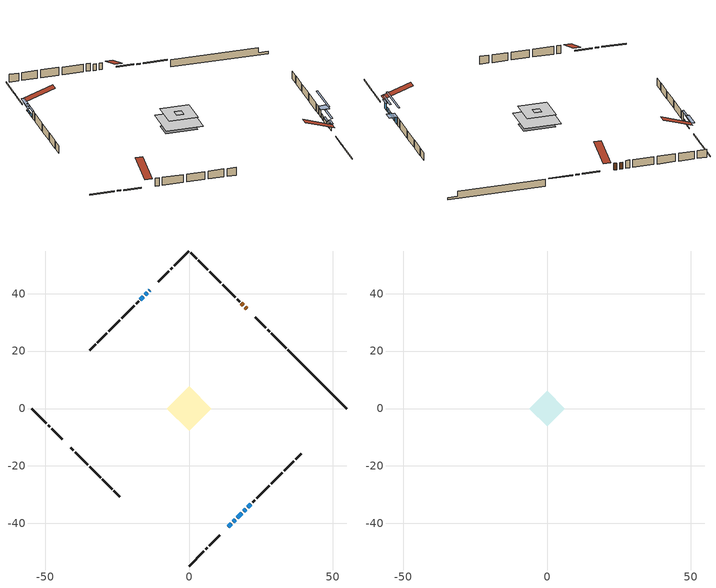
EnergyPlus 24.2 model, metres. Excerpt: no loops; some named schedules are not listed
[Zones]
conditioned space
 floor outside (Floor1 construction): -0.57,0 0,0.57 0.57,0 0,-0.57 z1.49
 floor outside (Floor2 construction): -3.6,0 0,3.6 3.6,0 0,-3.6 z1.49
 floor outside (Floor3 construction): -0.61,0 0,0.61 0.61,0 0,-0.61 z1.49
 floor adiabatic (AdiabaticFloorConstruction): -7.74,0 0,7.74 7.74,0 0,-7.74 z1.49
 floor foundation (Slab1 construction): -5.1,1.55 -1.55,5.1 5.1,-1.55 1.55,-5.1 z-0.72
 wall outside (RimJoist1 construction): 0,-54.86 5.09,-49.77 / -54.86,0 -49.77,-5.09 / 0,54.86 -5.09,49.77 / 33.81,21.05 28.72,26.14 z1.49:1.79
 wall outside (RimJoist2 construction): 5.75,-49.11 6.43,-48.43 / -49.11,-5.75 -48.43,-6.43 / -5.75,49.11 -6.43,48.43 / 28.07,26.79 27.38,27.48 z1.49:1.79
 wall outside (RimJoist3 construction): 7.09,-47.77 10.77,-44.09 / -47.77,-7.09 -44.09,-10.77 / -7.09,47.77 -10.77,44.09 / 26.72,28.14 23.05,31.82 z1.49:1.79
 wall outside (AdiabaticWallConstruction 1): 20.11,34.75 19.54,35.32 / 18.88,35.98 18.27,36.59 z1.49:3.52
 wall outside (AdiabaticWallConstruction): -13.7,41.16 -13.92,40.94 z1.49:1.82; -14.58,40.28 -15.22,39.64 / 16.76,-38.1 18.38,-36.48 / -15.88,38.98 -16.9,37.96 z1.49:2.41; 13.7,-41.16 14.67,-40.19 / 20.48,-34.38 21.49,-33.37 z1.49:3.4; 15.33,-39.53 16.1,-38.76 / 19.03,-35.83 19.82,-35.04 z1.49:2.94
 wall outside (Wall1 construction): 22.14,-32.72 22.94,-31.92 / -41.16,-13.7 -40.36,-14.5 / -17.56,37.3 -18.36,36.5 / 17.62,37.25 16.82,38.04 z1.49:3.93
 wall outside (Wall2 construction): 23.6,-31.26 28.01,-26.85 / -39.7,-15.16 -35.29,-19.57 / -19.02,35.85 -23.43,31.43 / 16.16,38.7 11.75,43.11 z1.49:3.93
 wall outside (Wall3 construction): 28.67,-26.19 32.51,-22.35 / -34.63,-20.23 -30.79,-24.07 / -24.08,30.78 -27.92,26.94 / 11.09,43.77 7.25,47.61 z1.49:3.93
 wall outside (Wall4 construction): 33.16,-21.7 36.48,-18.38 / -30.14,-24.73 -26.82,-28.04 / -28.58,26.28 -31.9,22.96 / 6.59,48.27 3.28,51.58 z1.49:3.93
 wall outside (Wall5 construction): 37.14,-17.72 39.1,-15.76 / -26.16,-28.7 -24.2,-30.66 / -32.55,22.31 -34.52,20.34 / 2.62,52.24 0.66,54.2 z1.49:3.93
 wall foundation (FoundationWall1 construction): 34.47,20.39,-0.72 34.47,20.39,1.49 52.82,2.04,1.49 52.82,2.04,-0.01 54.86,0,-0.01 54.86,0,-0.72
 window (WindowConstruction 5): -13.7,41.16 -13.92,40.94 z1.49:1.82
 window (WindowConstruction): -14.58,40.28 -15.22,39.64 z1.49:2.4
 window (WindowConstruction 1): 13.7,-41.16 14.67,-40.19 z1.49:3.4
 window (WindowConstruction 2): 15.33,-39.53 16.1,-38.76 z1.49:2.94
 window (WindowConstruction 3): 16.76,-38.1 18.38,-36.49 z1.49:2.4
 window (WindowConstruction 4): -15.88,38.98 -16.9,37.96 z1.49:2.4
 window (WindowConstruction 6): 19.03,-35.83 19.82,-35.04 z1.49:2.94
 window (WindowConstruction 7): 20.48,-34.38 21.49,-33.37 z1.49:3.4
 door (Door): 20.11,34.75 19.54,35.32 z1.49:3.52
 door (Door 1): 18.88,35.98 18.27,36.59 z1.49:3.52
 ceiling adiabatic (AdiabaticFloorConstruction): 0,-7.74 7.74,0 0,7.74 -7.74,0 z1.49
attic - vented
 floor to conditioned space (Floor4 construction Reversed): -1.54,0 0,1.54 1.54,0 0,-1.54 z3.93
 floor to conditioned space (Floor5 construction Reversed): -6.13,0 0,6.13 6.13,0 0,-6.13 z3.93
 roof outside (Roof1 construction): 13.05,-41.81,3.93 6.89,-35.66,6.83 5.27,-37.28,6.83 11.43,-43.43,3.93; -41.81,-13.05,3.93 -35.66,-6.89,6.83 -37.28,-5.27,6.83 -43.43,-11.43,3.93; -13.05,41.81,3.93 -6.89,35.66,6.83 -5.27,37.28,6.83 -11.43,43.43,3.93; 20.77,34.09,3.93 14.61,27.94,6.83 16.24,26.32,6.83 22.39,32.47,3.93
shading: -15.65,39.21 -11.98,42.88 -12.62,43.53 -16.29,39.86 z4.26; -16.3,38.56 -13.5,41.36 -14.15,42 -16.94,39.21 z3.93; 15.1,-39.76 13.27,-41.59 13.6,-41.91 15.43,-40.08 z4; 17.83,-37.03 13.6,-41.26 13.93,-41.58 18.15,-37.36 z5.38; 18.59,-36.27 16.55,-38.31 16.87,-38.64 18.91,-36.6 z2.7; -18.2,36.66 -14.59,40.27 -14.91,40.6 -18.52,36.99 z4.23; 23.27,-31.59 15.58,-39.28 15.91,-39.6 23.6,-31.91 z7.82; 21.92,-32.94 20.05,-34.81 21.78,-36.54 23.64,-34.67 z4
[Building]
Building 1: Terrain=Suburbs
[Site:Location]
Calgary Intl AP_AB: Latitude {deg}=51.11; Longitude {deg}=-114.02; Time Zone {hr}=-7; Elevation {m}=1084; Keep Site Location Information=Yes
[Site:GroundTemperature:Shallow]
0.326196, -1.55603, -1.70677, -0.813554, 2.7722, 6.34125, 9.43543, 11.3955, 11.562, 9.96783, 6.95256, 3.49299
[Site:WaterMainsTemperature]
Calculation Method=Schedule; Temperature Schedule=mains temperature schedule
[Material] Roughness=Rough; Thermal Absorptance=0.9
Name | Thickness {m} | Conductivity {W/m-K} | Density {kg/m3} | Specific Heat {J/kg-K} | Solar Absorptance | Visible Absorptance
asphalt or fiberglass shingles | 0.00635 | 0.162714 | 1121.4 | 1465.45 | 0.4 | 0.4
ceiling loosefill ins | 0.169333 | 0.0480833 | 16.02 | 1046.75 | 0.7 | 0.7
ceiling stud and cavity | 0.1397 | 0.160277 | 65.682 | 1177.47 | 0.7 | 0.7
ceiling stud and cavity 1 | 0.1397 | 0.140918 | 65.682 | 1177.47 | 0.7 | 0.7
concrete 4.0 in. | 0.1016 | 1.803125 | 2242.8 | 837.4 | 0.7 | 0.7
concrete 8.0 in. | 0.2032 | 1.803125 | 2242.8 | 837.4 | 0.7 | 0.7
door material | 0.04445 | 0.053851 | 512.64 | 1214.23 | 0.7 | 0.7
floor covering | 0.0127 | 0.0433444 | 54.468 | 1339.84 | 0.6 | 0.6
floor rigid ins | 0.103632 | 0.029427 | 32.04 | 1214.23 | 0.7 | 0.7
floor rigid ins 1; wall rigid ins 1 | 0.512978 | 0.029427 | 32.04 | 1214.23 | 0.7 | 0.7
floor stud and cavity | 0.1397 | 0.10704 | 92.3553 | 1139.71 | 0.7 | 0.7
floor stud and cavity 1 | 0.1397 | 0.0900338 | 92.3553 | 1139.71 | 0.7 | 0.7
floor stud and cavity 2 | 0.1397 | 0.118027 | 92.3553 | 1139.71 | 0.7 | 0.7
floor stud and cavity 3 | 0.1397 | 1.75129 | 37.0049 | 1207.88 | 0.7 | 0.7
furniture material conditioned space 1 | 0.1524 | 0.115458 | 640.8 | 1214.23 | 0.6 | 0.6
gypsum board | 0.0127 | 0.160291 | 801 | 837.4 | 0.6 | 0.6
osb sheathing 0.5 in. | 0.0127 | 0.115458 | 512.64 | 1214.23 | 0.7 | 0.7
osb sheathing 0.75 in. | 0.01905 | 0.115458 | 512.64 | 1214.23 | 0.7 | 0.7
osb sheathing 2.0 in. | 0.0508 | 0.115458 | 512.64 | 1214.23 | 0.7 | 0.7
rim joist rigid ins; wall rigid ins | 0.051816 | 0.029427 | 32.04 | 1214.23 | 0.7 | 0.7
rim joist stud and cavity | 0.0508 | 0.0367713 | 125.044 | 1163.47 | 0.6 | 0.6
rim joist stud and cavity 1 | 0.0508 | 0.042578 | 125.044 | 1163.47 | 0.6 | 0.6
rim joist stud and cavity 2 | 0.0508 | 0.0440741 | 125.044 | 1163.47 | 0.6 | 0.6
wall stud and cavity | 0.1397 | 0.227335 | 139.0536 | 1170.24 | 0.7 | 0.7
wall stud and cavity 1 | 0.1397 | 0.195417 | 139.0536 | 1170.24 | 0.7 | 0.7
wall stud and cavity 2 | 0.1397 | 0.178692 | 139.0536 | 1170.24 | 0.7 | 0.7
wall stud and cavity 3 | 0.1397 | 0.209339 | 139.0536 | 1170.24 | 0.7 | 0.7
wall stud and cavity 4 | 0.1397 | 0.305721 | 139.0536 | 1170.24 | 0.7 | 0.7
wall stud and cavity 5 | 0.0889 | 0.380278 | 52.3479 | 1209.89 | 0.7 | 0.7
wall stud and cavity 6 | 0.0889 | 0.391764 | 83.0341 | 1211.67 | 0.7 | 0.7
wood siding | 0.0254 | 0.102417 | 544.68 | 1172.36 | 0.4 | 0.4
wood siding 1; wood siding 2; wood siding 3 | 0.0254 | 0.102417 | 544.68 | 1172.36 | 0.7 | 0.7
[WindowMaterial:SimpleGlazingSystem]
Name | U-Factor {W/m2-K} | Solar Heat Gain Coefficient
WindowMaterial | 2.76916 | 0.64
WindowMaterial 1 | 2.830483 | 0.56
WindowMaterial 2 | 2.78563 | 0.57
WindowMaterial 3 | 2.77825 | 0.53
WindowMaterial 4 | 2.78222 | 0.56
WindowMaterial 5 | 2.680016 | 0.43
WindowMaterial 6 | 2.830483 | 0.57
[Construction]
AdiabaticFloorConstruction: floor stud and cavity 3, floor rigid ins 1, osb sheathing 0.75 in., floor covering
AdiabaticWallConstruction: wood siding 2, wall rigid ins 1, wall stud and cavity 5, gypsum board
AdiabaticWallConstruction 1: wood siding 3, wall rigid ins 1, wall stud and cavity 5, gypsum board
Door; Door 1: door material
Floor1 construction: floor stud and cavity, floor rigid ins, osb sheathing 0.75 in., floor covering
Floor2 construction: floor stud and cavity 1, floor rigid ins, osb sheathing 0.75 in., floor covering
Floor3 construction: floor stud and cavity 2, floor rigid ins, osb sheathing 0.75 in., floor covering
Floor4 construction Reversed: gypsum board, ceiling stud and cavity, ceiling loosefill ins
Floor5 construction Reversed: gypsum board, ceiling stud and cavity 1, ceiling loosefill ins
FoundationWall1 construction: concrete 8.0 in.
furniture construction conditioned space 1: furniture material conditioned space 1
PartitionWallConstruction: gypsum board, wall stud and cavity 6, gypsum board
RimJoist1 construction: wood siding 1, rim joist rigid ins, osb sheathing 2.0 in., rim joist stud and cavity
RimJoist2 construction: wood siding 1, rim joist rigid ins, osb sheathing 2.0 in., rim joist stud and cavity 1
RimJoist3 construction: wood siding 1, rim joist rigid ins, osb sheathing 2.0 in., rim joist stud and cavity 2
Roof1 construction: asphalt or fiberglass shingles
Slab1 construction: concrete 4.0 in.
Wall1 construction: wood siding, wall rigid ins, osb sheathing 0.5 in., wall stud and cavity, gypsum board
Wall2 construction: wood siding, wall rigid ins, osb sheathing 0.5 in., wall stud and cavity 1, gypsum board
Wall3 construction: wood siding, wall rigid ins, osb sheathing 0.5 in., wall stud and cavity 2, gypsum board
Wall4 construction: wood siding, wall rigid ins, osb sheathing 0.5 in., wall stud and cavity 3, gypsum board
Wall5 construction: wood siding, wall rigid ins, osb sheathing 0.5 in., wall stud and cavity 4, gypsum board
WindowConstruction: WindowMaterial
WindowConstruction 1: WindowMaterial 1
WindowConstruction 2; WindowConstruction 6: WindowMaterial 2
WindowConstruction 3: WindowMaterial 3
WindowConstruction 4: WindowMaterial 4
WindowConstruction 5: WindowMaterial 5
WindowConstruction 7: WindowMaterial 6
[Zone] Multiplier=1; Part of Total Floor Area=Yes
Name | Volume {m3}
attic - vented | 37.5781
conditioned space | 471.2
[Space]
Name | Zone | Volume {m3}
attic - vented 1 | attic - vented | 37.5781
conditioned space 1 | conditioned space | 471.2
[ZoneInfiltration:EffectiveLeakageArea]
infil attic - vented 1: Zone or Space=attic - vented 1; Schedule=Always On Discrete; Effective Air Leakage Area {cm2}=2736.34; Stack Coefficient=0.000201693; Wind Coefficient=9.59546e-06
[ZoneMixing]
whole house fan mix: Zone or Space=attic - vented; Schedule=Always On Continuous; Design Flow Rate Calculation Method=Flow/Zone; Design Flow Rate {m3/s}=0; Source Zone or Space=conditioned space
[SurfaceProperty:ExposedFoundationPerimeter]
Slab1: Exposed Perimeter Calculation Method=TotalExposedPerimeter; Total Exposed Perimeter {m}=28.835
[InternalMass] Zone or ZoneList=conditioned space; Space or SpaceList=conditioned space 1
Name | Construction | Surface Area {m2}
furniture mass conditioned space 1 | furniture construction conditioned space 1 | 77.6803
partition wall mass | PartitionWallConstruction | 194.201
[Lights]
interior lighting: Zone or ZoneList or Space or SpaceList=conditioned space 1; Schedule=interior lighting schedule; Design Level Calculation Method=LightingLevel; Lighting Level {W}=343.2; Return Air Fraction=0; Fraction Radiant=0.6; Fraction Visible=0.2; Fraction Replaceable=1
[People]
occupants: Zone or ZoneList or Space or SpaceList=conditioned space 1; Number of People Schedule=occupants schedule; Number of People Calculation Method=People; Number of People=3; Fraction Radiant=0.314171; Sensible Heat Fraction=0.56303; Activity Level Schedule=occupants activity schedule; Carbon Dioxide Generation Rate {m3/s-W}=0; Enable ASHRAE 55 Comfort Warnings=No; Mean Radiant Temperature Calculation Type=EnclosureAveraged
[ElectricEquipment] Zone or ZoneList or Space or SpaceList=conditioned space 1; Design Level Calculation Method=EquipmentLevel
Name | Schedule | Design Level {W} | Fraction Latent | Fraction Radiant | Fraction Lost
clothes dryer | clothes dryer schedule | 140.772 | 0.015 | 0.081 | 0.85
clothes washer | clothes washer schedule | 32.1985 | 0.03 | 0.162 | 0.7
cooking range | cooking range schedule | 215.147 | 0.08 | 0.432 | 0.2
dishwasher | dishwasher schedule | 66.8632 | 0.3 | 0.18 | 0.4
fridge | fridge schedule | 72.9452 | 0 | 0.6 | 0
mech vent bath fan 0 | mech vent bath fan 0 schedule | 50.2 | 0 | 0 | 1
mech vent bath fan 1 | mech vent bath fan 1 schedule | 50.2 | 0 | 0 | 1
mech vent house fan | mech vent house fan schedule | 0 | 0 | 0 | 1
mech vent house fan cfis | mech vent house fan cfis schedule | 0 | 0 | 0 | 0
mech vent range fan 0 | mech vent range fan 0 schedule | 57 | 0 | 0 | 1
misc plug loads | misc plug loads schedule | 494.7 | 0.045 | 0.513 | 0.1
whole house fan | Always On Discrete | 0 | 0 | 0 | 1
[OtherEquipment] Zone or ZoneList or Space or SpaceList=conditioned space 1; Design Level Calculation Method=EquipmentLevel
Name | Fuel Type | Schedule | Design Level {W} | Fraction Latent | Fraction Radiant | Fraction Lost
clothes dryer 1 | Electricity | clothes dryer schedule | 0 | 0.015 | 0.081 | 0.85
cooking range 1 | Electricity | cooking range schedule | 0 | 0.08 | 0.432 | 0.2
general water use latent | None | general water use schedule | 62.594 | 1 | 0 | 0
general water use sensible | None | general water use schedule | -61.6891 | 0 | 0.6 | 0
mech vent house fan latent load | None | Always On Discrete | 0 | 1 | 0 | 0
mech vent house fan sensible load | None | Always On Discrete | 0 | 0 | 0 | 0
water heater energy adjustment1 | NaturalGas | Always On Discrete | 0.01 | 0 | 0 | 1
[ZoneInfiltration:DesignFlowRate] Zone or ZoneList or Space or SpaceList=conditioned space 1; Schedule=Always On Discrete; Design Flow Rate Calculation Method=Flow/Zone; Design Flow Rate {m3/s}=0
infil flow; natural vent flow; whole house fan flow
[Foundation:Kiva]
Foundation Kiva 1: Initial Indoor Air Temperature {C}=18; Wall Height Above Grade {m}=1.49001; Wall Depth Below Slab {m}=0.2032
[Foundation:Kiva:Settings]
Soil Conductivity {W/m-K}=0.849921; Soil Density {kg/m3}=1842.3; Soil Specific Heat {J/kg-K}=418.7; Ground Solar Absorptivity=0.9; Ground Thermal Absorptivity=0.9; Ground Surface Roughness {m}=0.03; Far-Field Width {m}=40; Deep-Ground Boundary Condition=ZeroFlux; Deep-Ground Depth {m}=40; Minimum Cell Dimension {m}=0.2; Maximum Cell Growth Coefficient=3; Simulation Timestep=Timestep
[Exterior:Lights]
exterior lighting: Schedule=exterior lighting schedule; Design Level {W}=75.6
[Schedule:Constant]
Name | Hourly Value
Always On Continuous; mech vent house fan schedule; mech vent house fan cfis schedule; Always On Discrete | 1
occupants activity schedule | 117.228
fridge schedule | 0
[Schedule:Week:Daily]
interior lighting schedule Week Rule - Jan1-Jan27: interior lighting schedule day, interior lighting schedule day, interior lighting schedule day, interior lighting schedule day, interior lighting schedule day, interior lighting schedule day, interior lighting schedule day, interior lighting schedule default day, interior lighting schedule default day, interior lighting schedule default day, interior lighting schedule default day, interior lighting schedule default day
interior lighting schedule Week Rule - Jan28-Feb3: interior lighting schedule day, interior lighting schedule day, interior lighting schedule day, interior lighting schedule day, interior lighting schedule day 1, interior lighting schedule day 1, interior lighting schedule day 1, interior lighting schedule default day, interior lighting schedule default day, interior lighting schedule default day, interior lighting schedule default day, interior lighting schedule default day
interior lighting schedule Week Rule - Feb4-Feb24: interior lighting schedule day 1, interior lighting schedule day 1, interior lighting schedule day 1, interior lighting schedule day 1, interior lighting schedule day 1, interior lighting schedule day 1, interior lighting schedule day 1, interior lighting schedule default day, interior lighting schedule default day, interior lighting schedule default day, interior lighting schedule default day, interior lighting schedule default day
interior lighting schedule Week Rule - Feb25-Mar3: interior lighting schedule day 1, interior lighting schedule day 1, interior lighting schedule day 1, interior lighting schedule day 1, interior lighting schedule day 2, interior lighting schedule day 2, interior lighting schedule day 2, interior lighting schedule default day, interior lighting schedule default day, interior lighting schedule default day, interior lighting schedule default day, interior lighting schedule default day
interior lighting schedule Week Rule - Mar4-Mar31: interior lighting schedule day 2, interior lighting schedule day 2, interior lighting schedule day 2, interior lighting schedule day 2, interior lighting schedule day 2, interior lighting schedule day 2, interior lighting schedule day 2, interior lighting schedule default day, interior lighting schedule default day, interior lighting schedule default day, interior lighting schedule default day, interior lighting schedule default day
interior lighting schedule Week Rule - Apr1-Apr28: interior lighting schedule day 3, interior lighting schedule day 3, interior lighting schedule day 3, interior lighting schedule day 3, interior lighting schedule day 3, interior lighting schedule day 3, interior lighting schedule day 3, interior lighting schedule default day, interior lighting schedule default day, interior lighting schedule default day, interior lighting schedule default day, interior lighting schedule default day
interior lighting schedule Week Rule - Apr29-May5: interior lighting schedule day 3, interior lighting schedule day 3, interior lighting schedule day 4, interior lighting schedule day 4, interior lighting schedule day 4, interior lighting schedule day 4, interior lighting schedule day 4, interior lighting schedule default day, interior lighting schedule default day, interior lighting schedule default day, interior lighting schedule default day, interior lighting schedule default day
interior lighting schedule Week Rule - May6-May26: interior lighting schedule day 4, interior lighting schedule day 4, interior lighting schedule day 4, interior lighting schedule day 4, interior lighting schedule day 4, interior lighting schedule day 4, interior lighting schedule day 4, interior lighting schedule default day, interior lighting schedule default day, interior lighting schedule default day, interior lighting schedule default day, interior lighting schedule default day
interior lighting schedule Week Rule - May27-Jun2: interior lighting schedule day 4, interior lighting schedule day 4, interior lighting schedule day 4, interior lighting schedule day 4, interior lighting schedule day 4, interior lighting schedule day 5, interior lighting schedule day 5, interior lighting schedule default day, interior lighting schedule default day, interior lighting schedule default day, interior lighting schedule default day, interior lighting schedule default day
interior lighting schedule Week Rule - Jun3-Jun30: interior lighting schedule day 5, interior lighting schedule day 5, interior lighting schedule day 5, interior lighting schedule day 5, interior lighting schedule day 5, interior lighting schedule day 5, interior lighting schedule day 5, interior lighting schedule default day, interior lighting schedule default day, interior lighting schedule default day, interior lighting schedule default day, interior lighting schedule default day
interior lighting schedule Week Rule - Jul1-Jul28: interior lighting schedule day 6, interior lighting schedule day 6, interior lighting schedule day 6, interior lighting schedule day 6, interior lighting schedule day 6, interior lighting schedule day 6, interior lighting schedule day 6, interior lighting schedule default day, interior lighting schedule default day, interior lighting schedule default day, interior lighting schedule default day, interior lighting schedule default day
interior lighting schedule Week Rule - Jul29-Aug4: interior lighting schedule day 6, interior lighting schedule day 6, interior lighting schedule day 6, interior lighting schedule day 7, interior lighting schedule day 7, interior lighting schedule day 7, interior lighting schedule day 7, interior lighting schedule default day, interior lighting schedule default day, interior lighting schedule default day, interior lighting schedule default day, interior lighting schedule default day
interior lighting schedule Week Rule - Aug5-Aug25: interior lighting schedule day 7, interior lighting schedule day 7, interior lighting schedule day 7, interior lighting schedule day 7, interior lighting schedule day 7, interior lighting schedule day 7, interior lighting schedule day 7, interior lighting schedule default day, interior lighting schedule default day, interior lighting schedule default day, interior lighting schedule default day, interior lighting schedule default day
interior lighting schedule Week Rule - Aug26-Sep1: interior lighting schedule day 7, interior lighting schedule day 7, interior lighting schedule day 7, interior lighting schedule day 7, interior lighting schedule day 7, interior lighting schedule day 7, interior lighting schedule day 8, interior lighting schedule default day, interior lighting schedule default day, interior lighting schedule default day, interior lighting schedule default day, interior lighting schedule default day
interior lighting schedule Week Rule - Sep2-Sep29: interior lighting schedule day 8, interior lighting schedule day 8, interior lighting schedule day 8, interior lighting schedule day 8, interior lighting schedule day 8, interior lighting schedule day 8, interior lighting schedule day 8, interior lighting schedule default day, interior lighting schedule default day, interior lighting schedule default day, interior lighting schedule default day, interior lighting schedule default day
interior lighting schedule Week Rule - Sep30-Oct6: interior lighting schedule day 8, interior lighting schedule day 9, interior lighting schedule day 9, interior lighting schedule day 9, interior lighting schedule day 9, interior lighting schedule day 9, interior lighting schedule day 9, interior lighting schedule default day, interior lighting schedule default day, interior lighting schedule default day, interior lighting schedule default day, interior lighting schedule default day
interior lighting schedule Week Rule - Oct7-Oct27: interior lighting schedule day 9, interior lighting schedule day 9, interior lighting schedule day 9, interior lighting schedule day 9, interior lighting schedule day 9, interior lighting schedule day 9, interior lighting schedule day 9, interior lighting schedule default day, interior lighting schedule default day, interior lighting schedule default day, interior lighting schedule default day, interior lighting schedule default day
interior lighting schedule Week Rule - Oct28-Nov3: interior lighting schedule day 9, interior lighting schedule day 9, interior lighting schedule day 9, interior lighting schedule day 9, interior lighting schedule day 10, interior lighting schedule day 10, interior lighting schedule day 10, interior lighting schedule default day, interior lighting schedule default day, interior lighting schedule default day, interior lighting schedule default day, interior lighting schedule default day
interior lighting schedule Week Rule - Nov4-Nov24: interior lighting schedule day 10, interior lighting schedule day 10, interior lighting schedule day 10, interior lighting schedule day 10, interior lighting schedule day 10, interior lighting schedule day 10, interior lighting schedule day 10, interior lighting schedule default day, interior lighting schedule default day, interior lighting schedule default day, interior lighting schedule default day, interior lighting schedule default day
interior lighting schedule Week Rule - Nov25-Dec1: interior lighting schedule day 10, interior lighting schedule day 10, interior lighting schedule day 10, interior lighting schedule day 10, interior lighting schedule day 10, interior lighting schedule day 10, interior lighting schedule day 11, interior lighting schedule default day, interior lighting schedule default day, interior lighting schedule default day, interior lighting schedule default day, interior lighting schedule default day
interior lighting schedule Week Rule - Dec2-Dec31: interior lighting schedule day 11, interior lighting schedule day 11, interior lighting schedule day 11, interior lighting schedule day 11, interior lighting schedule day 11, interior lighting schedule day 11, interior lighting schedule day 11, interior lighting schedule default day, interior lighting schedule default day, interior lighting schedule default day, interior lighting schedule default day, interior lighting schedule default day
occupants schedule Week Rule - Jan1-Dec31: occupants schedule day, occupants schedule day, occupants schedule day, occupants schedule day, occupants schedule day, occupants schedule day, occupants schedule day, occupants schedule default day, occupants schedule default day, occupants schedule default day, occupants schedule default day, occupants schedule default day
clothes dryer schedule Week Rule - Jan1-Dec31: clothes dryer schedule day, clothes dryer schedule day, clothes dryer schedule day, clothes dryer schedule day, clothes dryer schedule day, clothes dryer schedule day, clothes dryer schedule day, clothes dryer schedule default day, clothes dryer schedule default day, clothes dryer schedule default day, clothes dryer schedule default day, clothes dryer schedule default day
clothes washer schedule Week Rule - Jan1-Dec31: clothes washer schedule day, clothes washer schedule day, clothes washer schedule day, clothes washer schedule day, clothes washer schedule day, clothes washer schedule day, clothes washer schedule day, clothes washer schedule default day, clothes washer schedule default day, clothes washer schedule default day, clothes washer schedule default day, clothes washer schedule default day
cooking range schedule Week Rule - Jan1-Dec31: cooking range schedule day, cooking range schedule day, cooking range schedule day, cooking range schedule day, cooking range schedule day, cooking range schedule day, cooking range schedule day, cooking range schedule default day, cooking range schedule default day, cooking range schedule default day, cooking range schedule default day, cooking range schedule default day
dishwasher schedule Week Rule - Jan1-Dec31: dishwasher schedule day, dishwasher schedule day, dishwasher schedule day, dishwasher schedule day, dishwasher schedule day, dishwasher schedule day, dishwasher schedule day, dishwasher schedule default day, dishwasher schedule default day, dishwasher schedule default day, dishwasher schedule default day, dishwasher schedule default day
mech vent bath fan 0 schedule Week Rule - Jan1-Dec31: mech vent bath fan 0 schedule day, mech vent bath fan 0 schedule day, mech vent bath fan 0 schedule day, mech vent bath fan 0 schedule day, mech vent bath fan 0 schedule day, mech vent bath fan 0 schedule day, mech vent bath fan 0 schedule day, mech vent bath fan 0 schedule default day, mech vent bath fan 0 schedule default day, mech vent bath fan 0 schedule default day, mech vent bath fan 0 schedule default day, mech vent bath fan 0 schedule default day
mech vent bath fan 1 schedule Week Rule - Jan1-Dec31: mech vent bath fan 1 schedule day, mech vent bath fan 1 schedule day, mech vent bath fan 1 schedule day, mech vent bath fan 1 schedule day, mech vent bath fan 1 schedule day, mech vent bath fan 1 schedule day, mech vent bath fan 1 schedule day, mech vent bath fan 1 schedule default day, mech vent bath fan 1 schedule default day, mech vent bath fan 1 schedule default day, mech vent bath fan 1 schedule default day, mech vent bath fan 1 schedule default day
mech vent range fan 0 schedule Week Rule - Jan1-Dec31: mech vent range fan 0 schedule day, mech vent range fan 0 schedule day, mech vent range fan 0 schedule day, mech vent range fan 0 schedule day, mech vent range fan 0 schedule day, mech vent range fan 0 schedule day, mech vent range fan 0 schedule day, mech vent range fan 0 schedule default day, mech vent range fan 0 schedule default day, mech vent range fan 0 schedule default day, mech vent range fan 0 schedule default day, mech vent range fan 0 schedule default day
misc plug loads schedule Week Rule - Jan1-Dec31: misc plug loads schedule day, misc plug loads schedule day, misc plug loads schedule day, misc plug loads schedule day, misc plug loads schedule day, misc plug loads schedule day, misc plug loads schedule day, misc plug loads schedule default day, misc plug loads schedule default day, misc plug loads schedule default day, misc plug loads schedule default day, misc plug loads schedule default day
general water use schedule Week Rule - Jan1-Dec31: general water use schedule day, general water use schedule day, general water use schedule day, general water use schedule day, general water use schedule day, general water use schedule day, general water use schedule day, general water use schedule default day, general water use schedule default day, general water use schedule default day, general water use schedule default day, general water use schedule default day
exterior lighting schedule Week Rule - Jan1-Jan27: exterior lighting schedule day, exterior lighting schedule day, exterior lighting schedule day, exterior lighting schedule day, exterior lighting schedule day, exterior lighting schedule day, exterior lighting schedule day, exterior lighting schedule default day, exterior lighting schedule default day, exterior lighting schedule default day, exterior lighting schedule default day, exterior lighting schedule default day
exterior lighting schedule Week Rule - Jan28-Feb3: exterior lighting schedule day, exterior lighting schedule day, exterior lighting schedule day, exterior lighting schedule day, exterior lighting schedule day 1, exterior lighting schedule day 1, exterior lighting schedule day 1, exterior lighting schedule default day, exterior lighting schedule default day, exterior lighting schedule default day, exterior lighting schedule default day, exterior lighting schedule default day
exterior lighting schedule Week Rule - Feb4-Feb24: exterior lighting schedule day 1, exterior lighting schedule day 1, exterior lighting schedule day 1, exterior lighting schedule day 1, exterior lighting schedule day 1, exterior lighting schedule day 1, exterior lighting schedule day 1, exterior lighting schedule default day, exterior lighting schedule default day, exterior lighting schedule default day, exterior lighting schedule default day, exterior lighting schedule default day
exterior lighting schedule Week Rule - Feb25-Mar3: exterior lighting schedule day 1, exterior lighting schedule day 1, exterior lighting schedule day 1, exterior lighting schedule day 1, exterior lighting schedule day 2, exterior lighting schedule day 2, exterior lighting schedule day 2, exterior lighting schedule default day, exterior lighting schedule default day, exterior lighting schedule default day, exterior lighting schedule default day, exterior lighting schedule default day
exterior lighting schedule Week Rule - Mar4-Mar31: exterior lighting schedule day 2, exterior lighting schedule day 2, exterior lighting schedule day 2, exterior lighting schedule day 2, exterior lighting schedule day 2, exterior lighting schedule day 2, exterior lighting schedule day 2, exterior lighting schedule default day, exterior lighting schedule default day, exterior lighting schedule default day, exterior lighting schedule default day, exterior lighting schedule default day
exterior lighting schedule Week Rule - Apr1-Apr28: exterior lighting schedule day 3, exterior lighting schedule day 3, exterior lighting schedule day 3, exterior lighting schedule day 3, exterior lighting schedule day 3, exterior lighting schedule day 3, exterior lighting schedule day 3, exterior lighting schedule default day, exterior lighting schedule default day, exterior lighting schedule default day, exterior lighting schedule default day, exterior lighting schedule default day
exterior lighting schedule Week Rule - Apr29-May5: exterior lighting schedule day 3, exterior lighting schedule day 3, exterior lighting schedule day 4, exterior lighting schedule day 4, exterior lighting schedule day 4, exterior lighting schedule day 4, exterior lighting schedule day 4, exterior lighting schedule default day, exterior lighting schedule default day, exterior lighting schedule default day, exterior lighting schedule default day, exterior lighting schedule default day
exterior lighting schedule Week Rule - May6-May26: exterior lighting schedule day 4, exterior lighting schedule day 4, exterior lighting schedule day 4, exterior lighting schedule day 4, exterior lighting schedule day 4, exterior lighting schedule day 4, exterior lighting schedule day 4, exterior lighting schedule default day, exterior lighting schedule default day, exterior lighting schedule default day, exterior lighting schedule default day, exterior lighting schedule default day
exterior lighting schedule Week Rule - May27-Jun2: exterior lighting schedule day 4, exterior lighting schedule day 4, exterior lighting schedule day 4, exterior lighting schedule day 4, exterior lighting schedule day 4, exterior lighting schedule day 5, exterior lighting schedule day 5, exterior lighting schedule default day, exterior lighting schedule default day, exterior lighting schedule default day, exterior lighting schedule default day, exterior lighting schedule default day
exterior lighting schedule Week Rule - Jun3-Jun30: exterior lighting schedule day 5, exterior lighting schedule day 5, exterior lighting schedule day 5, exterior lighting schedule day 5, exterior lighting schedule day 5, exterior lighting schedule day 5, exterior lighting schedule day 5, exterior lighting schedule default day, exterior lighting schedule default day, exterior lighting schedule default day, exterior lighting schedule default day, exterior lighting schedule default day
exterior lighting schedule Week Rule - Jul1-Jul28: exterior lighting schedule day 6, exterior lighting schedule day 6, exterior lighting schedule day 6, exterior lighting schedule day 6, exterior lighting schedule day 6, exterior lighting schedule day 6, exterior lighting schedule day 6, exterior lighting schedule default day, exterior lighting schedule default day, exterior lighting schedule default day, exterior lighting schedule default day, exterior lighting schedule default day
exterior lighting schedule Week Rule - Jul29-Aug4: exterior lighting schedule day 6, exterior lighting schedule day 6, exterior lighting schedule day 6, exterior lighting schedule day 7, exterior lighting schedule day 7, exterior lighting schedule day 7, exterior lighting schedule day 7, exterior lighting schedule default day, exterior lighting schedule default day, exterior lighting schedule default day, exterior lighting schedule default day, exterior lighting schedule default day
exterior lighting schedule Week Rule - Aug5-Aug25: exterior lighting schedule day 7, exterior lighting schedule day 7, exterior lighting schedule day 7, exterior lighting schedule day 7, exterior lighting schedule day 7, exterior lighting schedule day 7, exterior lighting schedule day 7, exterior lighting schedule default day, exterior lighting schedule default day, exterior lighting schedule default day, exterior lighting schedule default day, exterior lighting schedule default day
[Schedule:Year]
interior lighting schedule: interior lighting schedule Week Rule - Jan1-Jan27, 1, 1, 1, 27, interior lighting schedule Week Rule - Jan28-Feb3, 1, 28, 2, 3, interior lighting schedule Week Rule - Feb4-Feb24, 2, 4, 2, 24, interior lighting schedule Week Rule - Feb25-Mar3, 2, 25, 3, 3, interior lighting schedule Week Rule - Mar4-Mar31, 3, 4, 3, 31, interior lighting schedule Week Rule - Apr1-Apr28, 4, 1, 4, 28, interior lighting schedule Week Rule - Apr29-May5, 4, 29, 5, 5, interior lighting schedule Week Rule - May6-May26, 5, 6, 5, 26, interior lighting schedule Week Rule - May27-Jun2, 5, 27, 6, 2, interior lighting schedule Week Rule - Jun3-Jun30, 6, 3, 6, 30, interior lighting schedule Week Rule - Jul1-Jul28, 7, 1, 7, 28, interior lighting schedule Week Rule - Jul29-Aug4, 7, 29, 8, 4, interior lighting schedule Week Rule - Aug5-Aug25, 8, 5, 8, 25, interior lighting schedule Week Rule - Aug26-Sep1, 8, 26, 9, 1, interior lighting schedule Week Rule - Sep2-Sep29, 9, 2, 9, 29, interior lighting schedule Week Rule - Sep30-Oct6, 9, 30, 10, 6, interior lighting schedule Week Rule - Oct7-Oct27, 10, 7, 10, 27, interior lighting schedule Week Rule - Oct28-Nov3, 10, 28, 11, 3, interior lighting schedule Week Rule - Nov4-Nov24, 11, 4, 11, 24, interior lighting schedule Week Rule - Nov25-Dec1, 11, 25, 12, 1, interior lighting schedule Week Rule - Dec2-Dec31, 12, 2, 12, 31
occupants schedule: occupants schedule Week Rule - Jan1-Dec31, 1, 1, 12, 31
clothes dryer schedule: clothes dryer schedule Week Rule - Jan1-Dec31, 1, 1, 12, 31
clothes washer schedule: clothes washer schedule Week Rule - Jan1-Dec31, 1, 1, 12, 31
cooking range schedule: cooking range schedule Week Rule - Jan1-Dec31, 1, 1, 12, 31
dishwasher schedule: dishwasher schedule Week Rule - Jan1-Dec31, 1, 1, 12, 31
mech vent bath fan 0 schedule: mech vent bath fan 0 schedule Week Rule - Jan1-Dec31, 1, 1, 12, 31
mech vent bath fan 1 schedule: mech vent bath fan 1 schedule Week Rule - Jan1-Dec31, 1, 1, 12, 31
mech vent range fan 0 schedule: mech vent range fan 0 schedule Week Rule - Jan1-Dec31, 1, 1, 12, 31
misc plug loads schedule: misc plug loads schedule Week Rule - Jan1-Dec31, 1, 1, 12, 31
general water use schedule: general water use schedule Week Rule - Jan1-Dec31, 1, 1, 12, 31
exterior lighting schedule: exterior lighting schedule Week Rule - Jan1-Jan27, 1, 1, 1, 27, exterior lighting schedule Week Rule - Jan28-Feb3, 1, 28, 2, 3, exterior lighting schedule Week Rule - Feb4-Feb24, 2, 4, 2, 24, exterior lighting schedule Week Rule - Feb25-Mar3, 2, 25, 3, 3, exterior lighting schedule Week Rule - Mar4-Mar31, 3, 4, 3, 31, exterior lighting schedule Week Rule - Apr1-Apr28, 4, 1, 4, 28, exterior lighting schedule Week Rule - Apr29-May5, 4, 29, 5, 5, exterior lighting schedule Week Rule - May6-May26, 5, 6, 5, 26, exterior lighting schedule Week Rule - May27-Jun2, 5, 27, 6, 2, exterior lighting schedule Week Rule - Jun3-Jun30, 6, 3, 6, 30, exterior lighting schedule Week Rule - Jul1-Jul28, 7, 1, 7, 28, exterior lighting schedule Week Rule - Jul29-Aug4, 7, 29, 8, 4, exterior lighting schedule Week Rule - Aug5-Aug25, 8, 5, 8, 25, exterior lighting schedule Week Rule - Aug26-Sep1, 8, 26, 9, 1, exterior lighting schedule Week Rule - Sep2-Sep29, 9, 2, 9, 29, exterior lighting schedule Week Rule - Sep30-Oct6, 9, 30, 10, 6, exterior lighting schedule Week Rule - Oct7-Oct27, 10, 7, 10, 27, exterior lighting schedule Week Rule - Oct28-Nov3, 10, 28, 11, 3, exterior lighting schedule Week Rule - Nov4-Nov24, 11, 4, 11, 24, exterior lighting schedule Week Rule - Nov25-Dec1, 11, 25, 12, 1, exterior lighting schedule Week Rule - Dec2-Dec31, 12, 2, 12, 31
[Schedule:Compact]
mains temperature schedule: Through: 01/01, For: AllDays, Until: 24:00, 5.30611, Through: 01/02, For: AllDays, Until: 24:00, 5.24556, Through: 01/03, For: AllDays, Until: 24:00, 5.18611, Through: 01/04, For: AllDays, Until: 24:00, 5.12778, Through: 01/05, For: AllDays, Until: 24:00, 5.07, Through: 01/06, For: AllDays, Until: 24:00, 5.01278, Through: 01/07, For: AllDays, Until: 24:00, 4.95722, Through: 01/08, For: AllDays, Until: 24:00, 4.90222, Through: 01/09, For: AllDays, Until: 24:00, 4.84778, Through: 01/10, For: AllDays, Until: 24:00, 4.795, Through: 01/11, For: AllDays, Until: 24:00, 4.74278, Through: 01/12, For: AllDays, Until: 24:00, 4.69167, Through: 01/13, For: AllDays, Until: 24:00, 4.64111, Through: 01/14, For: AllDays, Until: 24:00, 4.59222, Through: 01/15, For: AllDays, Until: 24:00, 4.54389, Through: 01/16, For: AllDays, Until: 24:00, 4.49722, Through: 01/17, For: AllDays, Until: 24:00, 4.45111, Through: 01/18, For: AllDays, Until: 24:00, 4.40611, Through: 01/19, For: AllDays, Until: 24:00, 4.36222, Through: 01/20, For: AllDays, Until: 24:00, 4.32, Through: 01/21, For: AllDays, Until: 24:00, 4.27833, Through: 01/22, For: AllDays, Until: 24:00, 4.23778, Through: 01/23, For: AllDays, Until: 24:00, 4.19833, Through: 01/24, For: AllDays, Until: 24:00, 4.16056, Through: 01/25, For: AllDays, Until: 24:00, 4.12333, Through: 01/26, For: AllDays, Until: 24:00, 4.08778, Through: 01/27, For: AllDays, Until: 24:00, 4.05278, Through: 01/28, For: AllDays, Until: 24:00, 4.01944, Through: 01/29, For: AllDays, Until: 24:00, 3.98722, Through: 01/30, For: AllDays, Until: 24:00, 3.95611, Through: 01/31, For: AllDays, Until: 24:00, 3.92667, Through: 02/01, For: AllDays, Until: 24:00, 3.89778, Through: 02/02, For: AllDays, Until: 24:00, 3.87056, Through: 02/03, For: AllDays, Until: 24:00, 3.84444, Through: 02/04, For: AllDays, Until: 24:00, 3.82, Through: 02/05, For: AllDays, Until: 24:00, 3.79611, Through: 02/06, For: AllDays, Until: 24:00, 3.77389, Through: 02/07, For: AllDays, Until: 24:00, 3.75333, Through: 02/08, For: AllDays, Until: 24:00, 3.73333, Through: 02/09, For: AllDays, Until: 24:00, 3.715, Through: 02/10, For: AllDays, Until: 24:00, 3.69778, Through: 02/11, For: AllDays, Until: 24:00, 3.68222, Through: 02/12, For: AllDays, Until: 24:00, 3.66778, Through: 02/13, For: AllDays, Until: 24:00, 3.65444, Through: 02/14, For: AllDays, Until: 24:00, 3.64278, Through: 02/15, For: AllDays, Until: 24:00, 3.63222, Through: 02/16, For: AllDays, Until: 24:00, 3.62278, Through: 02/17, For: AllDays, Until: 24:00, 3.615, Through: 02/18, For: AllDays, Until: 24:00, 3.60833, Through: 02/19, For: AllDays, Until: 24:00, 3.60333, Through: 02/20, For: AllDays, Until: 24:00, 3.59944, Through: 02/21, For: AllDays, Until: 24:00, 3.59667, Through: 02/22, For: AllDays, Until: 24:00, 3.59556, Through: 02/23, For: AllDays, Until: 24:00, 3.59556, Through: 02/24, For: AllDays, Until: 24:00, 3.59722, Through: 02/25, For: AllDays, Until: 24:00, 3.6, Through: 02/26, For: AllDays, Until: 24:00, 3.60389, Through: 02/27, For: AllDays, Until: 24:00, 3.60944, Through: 02/28, For: AllDays, Until: 24:00, 3.61611, Through: 03/01, For: AllDays, Until: 24:00, 3.62444, Through: 03/02, For: AllDays, Until: 24:00, 3.63333, Through: 03/03, For: AllDays, Until: 24:00, 3.64444, Through: 03/04, For: AllDays, Until: 24:00, 3.65611, Through: 03/05, For: AllDays, Until: 24:00, 3.67, Through: 03/06, For: AllDays, Until: 24:00, 3.68444, Through: 03/07, For: AllDays, Until: 24:00, 3.70056, Through: 03/08, For: AllDays, Until: 24:00, 3.71778, Through: 03/09, For: AllDays, Until: 24:00, 3.73611, Through: 03/10, For: AllDays, Until: 24:00, 3.75611, Through: 03/11, For: AllDays, Until: 24:00, 3.77722, Through: 03/12, For: AllDays, Until: 24:00, 3.79944, Through: 03/13, For: AllDays, Until: 24:00, 3.82333, Through: 03/14, For: AllDays, Until: 24:00, 3.84833, Through: 03/15, For: AllDays, Until: 24:00, 3.87444, Through: 03/16, For: AllDays, Until: 24:00, 3.90222, Through: 03/17, For: AllDays, Until: 24:00, 3.93056, Through: 03/18, For: AllDays, Until: 24:00, 3.96056, Through: 03/19, For: AllDays, Until: 24:00, 3.99167, Through: 03/20, For: AllDays, Until: 24:00, 4.02444, Through: 03/21, For: AllDays, Until: 24:00, 4.05778, Through: 03/22, For: AllDays, Until: 24:00, 4.09278, Through: 03/23, For: AllDays, Until: 24:00, 4.12833, Through: 03/24, For: AllDays, Until: 24:00, 4.16556, Through: 03/25, For: AllDays, Until: 24:00, 4.20389, Through: 03/26, For: AllDays, Until: 24:00, 4.24333, Through: 03/27, For: AllDays, Until: 24:00, 4.28389, Through: 03/28, For: AllDays, Until: 24:00, 4.32611, Through: 03/29, For: AllDays, Until: 24:00, 4.36889, Through: 03/30, For: AllDays, Until: 24:00, 4.41278, Through: 03/31, For: AllDays, Until: 24:00, 4.45778, Through: 04/01, For: AllDays, Until: 24:00, 4.50389, Through: 04/02, For: AllDays, Until: 24:00, 4.55111, Through: 04/03, For: AllDays, Until: 24:00, 4.59944, Through: 04/04, For: AllDays, Until: 24:00, 4.64833, Through: 04/05, For: AllDays, Until: 24:00, 4.69889, Through: 04/06, For: AllDays, Until: 24:00, 4.75, Through: 04/07, For: AllDays, Until: 24:00, 4.80222, Through: 04/08, For: AllDays, Until: 24:00, 4.85556, Through: 04/09, For: AllDays, Until: 24:00, 4.91, Through: 04/10, For: AllDays, Until: 24:00, 4.965, Through: 04/11, For: AllDays, Until: 24:00, 5.02111, Through: 04/12, For: AllDays, Until: 24:00, 5.07833, Through: 04/13, For: AllDays, Until: 24:00, 5.13611, Through: 04/14, For: AllDays, Until: 24:00, 5.195, Through: 04/15, For: AllDays, Until: 24:00, 5.25444, Through: 04/16, For: AllDays, Until: 24:00, 5.315, Through: 04/17, For: AllDays, Until: 24:00, 5.37611, Through: 04/18, For: AllDays, Until: 24:00, 5.43833, Through: 04/19, For: AllDays, Until: 24:00, 5.50111, Through: 04/20, For: AllDays, Until: 24:00, 5.565, Through: 04/21, For: AllDays, Until: 24:00, 5.62944, Through: 04/22, For: AllDays, Until: 24:00, 5.69444, Through: 04/23, For: AllDays, Until: 24:00, 5.76, Through: 04/24, For: AllDays, Until: 24:00, 5.82667, Through: 04/25, For: AllDays, Until: 24:00, 5.89389, Through: 04/26, For: AllDays, Until: 24:00, 5.96167, Through: 04/27, For: AllDays, Until: 24:00, 6.03056, Through: 04/28, For: AllDays, Until: 24:00, 6.09944, Through: 04/29, For: AllDays, Until: 24:00, 6.16944, Through: 04/30, For: AllDays, Until: 24:00, 6.23944, Through: 05/01, For: AllDays, Until: 24:00, 6.31056, Through: 05/02, For: AllDays, Until: 24:00, 6.38167, Through: 05/03, For: AllDays, Until: 24:00, 6.45333, Through: 05/04, For: AllDays, Until: 24:00, 6.52611, Through: 05/05, For: AllDays, Until: 24:00, 6.59889, Through: 05/06, For: AllDays, Until: 24:00, 6.67167, Through: 05/07, For: AllDays, Until: 24:00, 6.74556, Through: 05/08, For: AllDays, Until: 24:00, 6.81944, Through: 05/09, For: AllDays, Until: 24:00, 6.89389, Through: 05/10, For: AllDays, Until: 24:00, 6.96889, Through: 05/11, For: AllDays, Until: 24:00, 7.04389, Through: 05/12, For: AllDays, Until: 24:00, 7.11944, Through: 05/13, For: AllDays, Until: 24:00, 7.195, Through: 05/14, For: AllDays, Until: 24:00, 7.27111, Through: 05/15, For: AllDays, Until: 24:00, 7.34722, Through: 05/16, For: AllDays, Until: 24:00, 7.42389, Through: 05/17, For: AllDays, Until: 24:00, 7.50056, Through: 05/18, For: AllDays, Until: 24:00, 7.57722, Through: 05/19, For: AllDays, Until: 24:00, 7.65444, Through: 05/20, For: AllDays, Until: 24:00, 7.73167, Through: 05/21, For: AllDays, Until: 24:00, 7.80889, Through: 05/22, For: AllDays, Until: 24:00, 7.88611, Through: 05/23, For: AllDays, Until: 24:00, 7.96333, Through: 05/24, For: AllDays, Until: 24:00, 8.04111, Through: 05/25, For: AllDays, Until: 24:00, 8.11833, Through: 05/26, For: AllDays, Until: 24:00, 8.19611, Through: 05/27, For: AllDays, Until: 24:00, 8.27333, Through: 05/28, For: AllDays, Until: 24:00, 8.35056, Through: 05/29, For: AllDays, Until: 24:00, 8.42778, Through: 05/30, For: AllDays, Until: 24:00, 8.505, Through: 05/31, For: AllDays, Until: 24:00, 8.58222, Through: 06/01, For: AllDays, Until: 24:00, 8.65889, Through: 06/02, For: AllDays, Until: 24:00, 8.73556, Through: 06/03, For: AllDays, Until: 24:00, 8.81222, Through: 06/04, For: AllDays, Until: 24:00, 8.88889, Through: 06/05, For: AllDays, Until: 24:00, 8.965, Through: 06/06, For: AllDays, Until: 24:00, 9.04056, Through: 06/07, For: AllDays, Until: 24:00, 9.11611, Through: 06/08, For: AllDays, Until: 24:00, 9.19167, Through: 06/09, For: AllDays, Until: 24:00, 9.26667, Through: 06/10, For: AllDays, Until: 24:00, 9.34111, Through: 06/11, For: AllDays, Until: 24:00, 9.41556, Through: 06/12, For: AllDays, Until: 24:00, 9.48889, Through: 06/13, For: AllDays, Until: 24:00, 9.56278, Through: 06/14, For: AllDays, Until: 24:00, 9.63556, Through: 06/15, For: AllDays, Until: 24:00, 9.70833, Through: 06/16, For: AllDays, Until: 24:00, 9.78, Through: 06/17, For: AllDays, Until: 24:00, 9.85167, Through: 06/18, For: AllDays, Until: 24:00, 9.92278, Through: 06/19, For: AllDays, Until: 24:00, 9.99333, Through: 06/20, For: AllDays, Until: 24:00, 10.0633, Through: 06/21, For: AllDays, Until: 24:00, 10.1328, Through: 06/22, For: AllDays, Until: 24:00, 10.2011, Through: 06/23, For: AllDays, Until: 24:00, 10.2694, Through: 06/24, For: AllDays, Until: 24:00, 10.3367, Through: 06/25, For: AllDays, Until: 24:00, 10.4039, Through: 06/26, For: AllDays, Until: 24:00, 10.47, Through: 06/27, For: AllDays, Until: 24:00, 10.5356, Through: 06/28, For: AllDays, Until: 24:00, 10.6, Through: 06/29, For: AllDays, Until: 24:00, 10.6639, Through: 06/30, For: AllDays, Until: 24:00, 10.7272, Through: 07/01, For: AllDays, Until: 24:00, 10.7894, Through: 07/02, For: AllDays, Until: 24:00, 10.8511, Through: 07/03, For: AllDays, Until: 24:00, 10.9122, Through: 07/04, For: AllDays, Until: 24:00, 10.9722, Through: 07/05, For: AllDays, Until: 24:00, 11.0311, Through: 07/06, For: AllDays, Until: 24:00, 11.0894, Through: 07/07, For: AllDays, Until: 24:00, 11.1467, Through: 07/08, For: AllDays, Until: 24:00, 11.2033, Through: 07/09, For: AllDays, Until: 24:00, 11.2589, Through: 07/10, For: AllDays, Until: 24:00, 11.3133, Through: 07/11, For: AllDays, Until: 24:00, 11.3672, Through: 07/12, For: AllDays, Until: 24:00, 11.42, Through: 07/13, For: AllDays, Until: 24:00, 11.4717, Through: 07/14, For: AllDays, Until: 24:00, 11.5222, Through: 07/15, For: AllDays, Until: 24:00, 11.5717, Through: 07/16, For: AllDays, Until: 24:00, 11.6206, Through: 07/17, For: AllDays, Until: 24:00, 11.6683, Through: 07/18, For: AllDays, Until: 24:00, 11.715, Through: 07/19, For: AllDays, Until: 24:00, 11.76, Through: 07/20, For: AllDays, Until: 24:00, 11.8044, Through: 07/21, For: AllDays, Until: 24:00, 11.8478, Through: 07/22, For: AllDays, Until: 24:00, 11.89, Through: 07/23, For: AllDays, Until: 24:00, 11.9311, Through: 07/24, For: AllDays, Until: 24:00, 11.9711, Through: 07/25, For: AllDays, Until: 24:00, 12.01, Through: 07/26, For: AllDays, Until: 24:00, 12.0478, Through: 07/27, For: AllDays, Until: 24:00, 12.0839, Through: 07/28, For: AllDays, Until: 24:00, 12.1194, Through: 07/29, For: AllDays, Until: 24:00, 12.1533, Through: 07/30, For: AllDays, Until: 24:00, 12.1861, Through: 07/31, For: AllDays, Until: 24:00, 12.2178, Through: 08/01, For: AllDays, Until: 24:00, 12.2483, Through: 08/02, For: AllDays, Until: 24:00, 12.2778, Through: 08/03, For: AllDays, Until: 24:00, 12.3056, Through: 08/04, For: AllDays, Until: 24:00, 12.3322, Through: 08/05, For: AllDays, Until: 24:00, 12.3578, Through: 08/06, For: AllDays, Until: 24:00, 12.3822, Through: 08/07, For: AllDays, Until: 24:00, 12.405, Through: 08/08, For: AllDays, Until: 24:00, 12.4267, Through: 08/09, For: AllDays, Until: 24:00, 12.4472, Through: 08/10, For: AllDays, Until: 24:00, 12.4661, Through: 08/11, For: AllDays, Until: 24:00, 12.4839, Through: 08/12, For: AllDays, Until: 24:00, 12.5006, Through: 08/13, For: AllDays, Until: 24:00, 12.5156, Through: 08/14, For: AllDays, Until: 24:00, 12.5294, Through: 08/15, For: AllDays, Until: 24:00, 12.5422, Through: 08/16, For: AllDays, Until: 24:00, 12.5533, Through: 08/17, For: AllDays, Until: 24:00, 12.5633, Through: 08/18, For: AllDays, Until: 24:00, 12.5722, Through: 08/19, For: AllDays, Until: 24:00, 12.5794, Through: 08/20, For: AllDays, Until: 24:00, 12.585, Through: 08/21, For: AllDays, Until: 24:00, 12.59, Through: 08/22, For: AllDays, Until: 24:00, 12.5933, Through: 08/23, For: AllDays, Until: 24:00, 12.595, Through: 08/24, For: AllDays, Until: 24:00, 12.5961, Through: 08/25, For: AllDays, Until: 24:00, 12.595, Through: 08/26, For: AllDays, Until: 24:00, 12.5933, Through: 08/27, For: AllDays, Until: 24:00, 12.59, Through: 08/28, For: AllDays, Until: 24:00, 12.585, Through: 08/29, For: AllDays, Until: 24:00, 12.5789, Through: 08/30, For: AllDays, Until: 24:00, 12.5717, Through: 08/31, For: AllDays, Until: 24:00, 12.5633, Through: 09/01, For: AllDays, Until: 24:00, 12.5533, Through: 09/02, For: AllDays, Until: 24:00, 12.5417, Through: 09/03, For: AllDays, Until: 24:00, 12.5289, Through: 09/04, For: AllDays, Until: 24:00, 12.515, Through: 09/05, For: AllDays, Until: 24:00, 12.5, Through: 09/06, For: AllDays, Until: 24:00, 12.4833, Through: 09/07, For: AllDays, Until: 24:00, 12.4656, Through: 09/08, For: AllDays, Until: 24:00, 12.4467, Through: 09/09, For: AllDays, Until: 24:00, 12.4261, Through: 09/10, For: AllDays, Until: 24:00, 12.4044, Through: 09/11, For: AllDays, Until: 24:00, 12.3811, Through: 09/12, For: AllDays, Until: 24:00, 12.3572, Through: 09/13, For: AllDays, Until: 24:00, 12.3317, Through: 09/14, For: AllDays, Until: 24:00, 12.3044, Through: 09/15, For: AllDays, Until: 24:00, 12.2767, Through: 09/16, For: AllDays, Until: 24:00, 12.2472, Through: 09/17, For: AllDays, Until: 24:00, 12.2167, Through: 09/18, For: AllDays, Until: 24:00, 12.185, Through: 09/19, For: AllDays, Until: 24:00, 12.1522, Through: 09/20, For: AllDays, Until: 24:00, 12.1183, Through: 09/21, For: AllDays, Until: 24:00, 12.0828, Through: 09/22, For: AllDays, Until: 24:00, 12.0461, Through: 09/23, For: AllDays, Until: 24:00, 12.0089, Through: 09/24, For: AllDays, Until: 24:00, 11.97, Through: 09/25, For: AllDays, Until: 24:00, 11.93, Through: 09/26, For: AllDays, Until: 24:00, 11.8889, Through: 09/27, For: AllDays, Until: 24:00, 11.8467, Through: 09/28, For: AllDays, Until: 24:00, 11.8033, Through: 09/29, For: AllDays, Until: 24:00, 11.7589, Through: 09/30, For: AllDays, Until: 24:00, 11.7133, Through: 10/01, For: AllDays, Until: 24:00, 11.6667, Through: 10/02, For: AllDays, Until: 24:00, 11.6189, Through: 10/03, For: AllDays, Until: 24:00, 11.5706, Through: 10/04, For: AllDays, Until: 24:00, 11.5206, Through: 10/05, For: AllDays, Until: 24:00, 11.47, Through: 10/06, For: AllDays, Until: 24:00, 11.4183, Through: 10/07, For: AllDays, Until: 24:00, 11.3656, Through: 10/08, For: AllDays, Until: 24:00, 11.3117, Through: 10/09, For: AllDays, Until: 24:00, 11.2572, Through: 10/10, For: AllDays, Until: 24:00, 11.2017, Through: 10/11, For: AllDays, Until: 24:00, 11.145, Through: 10/12, For: AllDays, Until: 24:00, 11.0878, Through: 10/13, For: AllDays, Until: 24:00, 11.0294, Through: 10/14, For: AllDays, Until: 24:00, 10.97, Through: 10/15, For: AllDays, Until: 24:00, 10.91, Through: 10/16, For: AllDays, Until: 24:00, 10.8494, Through: 10/17, For: AllDays, Until: 24:00, 10.7878, Through: 10/18, For: AllDays, Until: 24:00, 10.725, Through: 10/19, For: AllDays, Until: 24:00, 10.6617, Through: 10/20, For: AllDays, Until: 24:00, 10.5978, Through: 10/21, For: AllDays, Until: 24:00, 10.5333, Through: 10/22, For: AllDays, Until: 24:00, 10.4678, Through: 10/23, For: AllDays, Until: 24:00, 10.4017, Through: 10/24, For: AllDays, Until: 24:00, 10.3344, Through: 10/25, For: AllDays, Until: 24:00, 10.2672, Through: 10/26, For: AllDays, Until: 24:00, 10.1989, Through: 10/27, For: AllDays, Until: 24:00, 10.1306, Through: 10/28, For: AllDays, Until: 24:00, 10.0611, Through: 10/29, For: AllDays, Until: 24:00, 9.99111, Through: 10/30, For: AllDays, Until: 24:00, 9.92056, Through: 10/31, For: AllDays, Until: 24:00, 9.84944, Through: 11/01, For: AllDays, Until: 24:00, 9.77778, Through: 11/02, For: AllDays, Until: 24:00, 9.70556, Through: 11/03, For: AllDays, Until: 24:00, 9.63333, Through: 11/04, For: AllDays, Until: 24:00, 9.56, Through: 11/05, For: AllDays, Until: 24:00, 9.48667, Through: 11/06, For: AllDays, Until: 24:00, 9.41278, Through: 11/07, For: AllDays, Until: 24:00, 9.33889, Through: 11/08, For: AllDays, Until: 24:00, 9.26389, Through: 11/09, For: AllDays, Until: 24:00, 9.18889, Through: 11/10, For: AllDays, Until: 24:00, 9.11389, Through: 11/11, For: AllDays, Until: 24:00, 9.03833, Through: 11/12, For: AllDays, Until: 24:00, 8.96222, Through: 11/13, For: AllDays, Until: 24:00, 8.88611, Through: 11/14, For: AllDays, Until: 24:00, 8.81, Through: 11/15, For: AllDays, Until: 24:00, 8.73333, Through: 11/16, For: AllDays, Until: 24:00, 8.65667, Through: 11/17, For: AllDays, Until: 24:00, 8.57944, Through: 11/18, For: AllDays, Until: 24:00, 8.50278, Through: 11/19, For: AllDays, Until: 24:00, 8.42556, Through: 11/20, For: AllDays, Until: 24:00, 8.34833, Through: 11/21, For: AllDays, Until: 24:00, 8.27056, Through: 11/22, For: AllDays, Until: 24:00, 8.19333, Through: 11/23, For: AllDays, Until: 24:00, 8.11611, Through: 11/24, For: AllDays, Until: 24:00, 8.03833, Through: 11/25, For: AllDays, Until: 24:00, 7.96111, Through: 11/26, For: AllDays, Until: 24:00, 7.88389, Through: 11/27, For: AllDays, Until: 24:00, 7.80611, Through: 11/28, For: AllDays, Until: 24:00, 7.72889, Through: 11/29, For: AllDays, Until: 24:00, 7.65222, Through: 11/30, For: AllDays, Until: 24:00, 7.575, Through: 12/01, For: AllDays, Until: 24:00, 7.49833, Through: 12/02, For: AllDays, Until: 24:00, 7.42167, Through: 12/03, For: AllDays, Until: 24:00, 7.345, Through: 12/04, For: AllDays, Until: 24:00, 7.26889, Through: 12/05, For: AllDays, Until: 24:00, 7.19278, Through: 12/06, For: AllDays, Until: 24:00, 7.11722, Through: 12/07, For: AllDays, Until: 24:00, 7.04167, Through: 12/08, For: AllDays, Until: 24:00, 6.96667, Through: 12/09, For: AllDays, Until: 24:00, 6.89167, Through: 12/10, For: AllDays, Until: 24:00, 6.81722, Through: 12/11, For: AllDays, Until: 24:00, 6.74333, Through: 12/12, For: AllDays, Until: 24:00, 6.66944, Through: 12/13, For: AllDays, Until: 24:00, 6.59611, Through: 12/14, For: AllDays, Until: 24:00, 6.52333, Through: 12/15, For: AllDays, Until: 24:00, 6.45111, Through: 12/16, For: AllDays, Until: 24:00, 6.37944, Through: 12/17, For: AllDays, Until: 24:00, 6.30778, Through: 12/18, For: AllDays, Until: 24:00, 6.23722, Through: 12/19, For: AllDays, Until: 24:00, 6.16667, Through: 12/20, For: AllDays, Until: 24:00, 6.09722, Through: 12/21, For: AllDays, Until: 24:00, 6.02833, Through: 12/22, For: AllDays, Until: 24:00, 5.95944, Through: 12/23, For: AllDays, Until: 24:00, 5.89167, Through: 12/24, For: AllDays, Until: 24:00, 5.82444, Through: 12/25, For: AllDays, Until: 24:00, 5.75833, Through: 12/26, For: AllDays, Until: 24:00, 5.69222, Through: 12/27, For: AllDays, Until: 24:00, 5.62722, Through: 12/28, For: AllDays, Until: 24:00, 5.56278, Through: 12/29, For: AllDays, Until: 24:00, 5.49889, Through: 12/30, For: AllDays, Until: 24:00, 5.43611, Through: 12/31, For: AllDays, Until: 24:00, 5.37444
